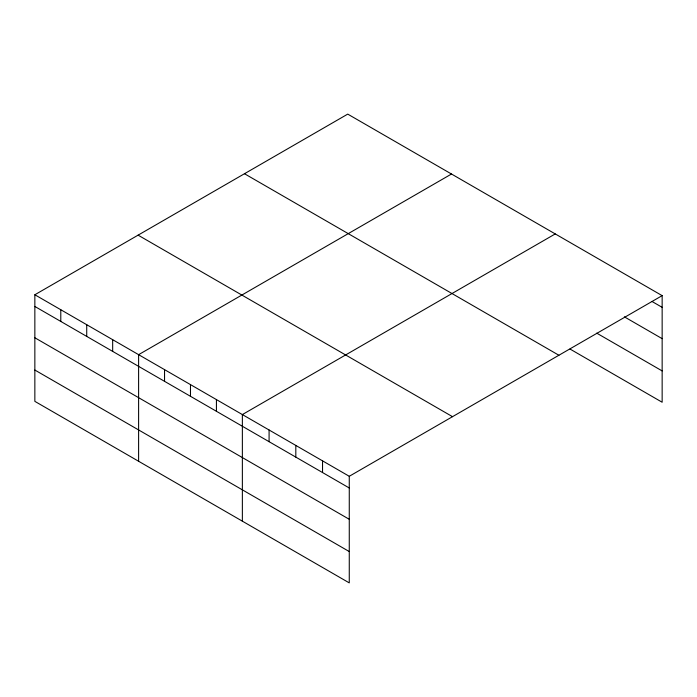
<?xml version="1.0" encoding="UTF-8"?>
<svg xmlns="http://www.w3.org/2000/svg" width="697" height="697" viewBox="0 0 697 697"><rect width="100%" height="100%" fill="white"/><g stroke="black" fill="none" stroke-linecap="round" stroke-linejoin="round"><path stroke-width="1.05" d="M662.15 295.641L347.733 114.116L34.85 294.761L34.85 401.359L349.267 582.884L349.267 476.286L662.15 295.641L662.15 402.239L569.998 349.031M451.49 174.023L138.607 354.668L138.607 461.257M555.248 233.922L242.364 414.567L242.364 521.164M652.009 301.479L662.15 307.333M624.364 316.839L662.15 338.655M596.719 333.14L662.15 370.917M244.481 173.727L558.898 355.252M138.102 235.15L452.519 416.675M34.85 294.761L349.267 476.286M34.85 306.453L349.267 487.978M34.85 337.766L349.267 519.291M34.85 370.037L349.267 551.562M322.537 460.856L322.537 472.549M295.816 445.427L295.816 457.119M269.086 429.997L269.086 441.689M216.427 399.59L216.427 411.282M190.481 384.613L190.481 396.305M164.544 369.637L164.544 381.329M112.67 339.692L112.67 351.375M86.724 324.715L86.724 336.398M60.787 309.738L60.787 321.422"/></g></svg>
